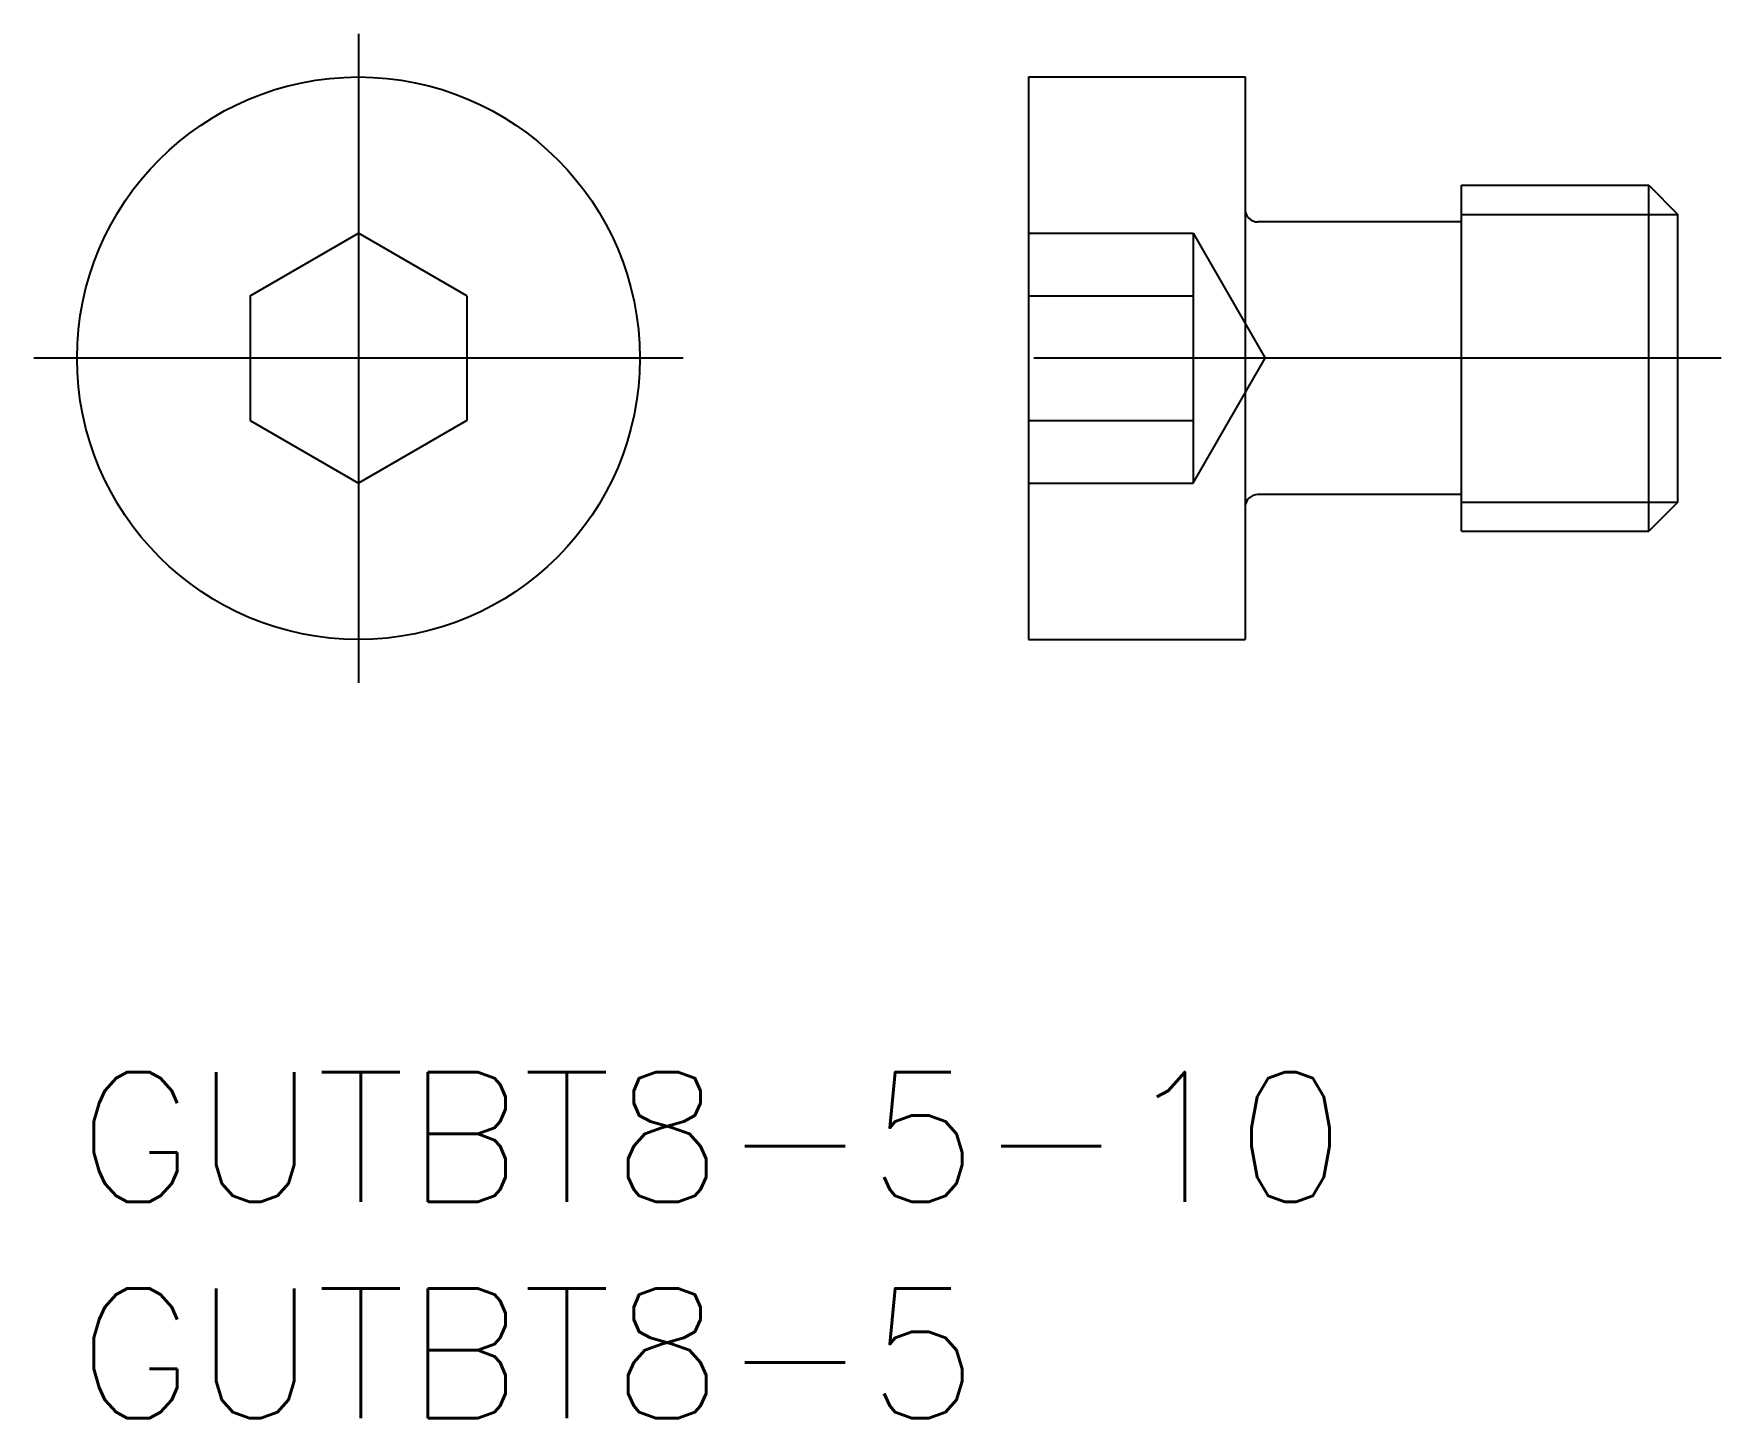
# Model space of a CAD drawing. Extents: x -1 to 38, y -8 to 24.
import ezdxf

# ---------------------------------------------------------------- set-up
doc = ezdxf.new("R2010")
doc.units = 0
doc.header["$LTSCALE"] = 0.5
doc.linetypes.add('CENTER', pattern=[50.8, 31.75, -6.35, 6.35, -6.35])
doc.linetypes.add('DASHED', pattern=[19.05, 12.7, -6.35])
for name, color, linetype in [('MSM_CENTER', 1, 'CENTER'), ('MSM_CONTINUOUS', 7, 'CONTINUOUS'), ('MSM_DASHED', 4, 'DASHED'), ('MSM_NARROW', 5, 'CONTINUOUS'), ('MSM_PART_NUMBER', 7, 'CONTINUOUS')]:
    doc.layers.add(name, color=color, linetype=linetype)
doc.styles.get("Standard").update_dxf_attribs({"font": 'txt.shx', "height": 3, "bigfont": 'bigfont.shx'})

# ---------------------------------------------------------------- blocks, each defined once
blk = doc.blocks.new('*U2')
at = {"layer": 'MSM_PART_NUMBER'}
blk.add_text('GUTBT8-5-10', height=3, dxfattribs=at).set_placement((0, -3))
blk = doc.blocks.new('*U3')
at = {"layer": 'MSM_PART_NUMBER'}
blk.add_text('GUTBT8-5', height=3, dxfattribs=at).set_placement((0, -8))

msp = doc.modelspace()

# ---------------------------------------------------------------- linework, layer by layer
at = {"layer": 'MSM_CENTER'}
for p, q in [((6.5, 24), (6.5, 9)), ((14, 16.5), (-1, 16.5)), ((37.978, 16.5), (20.978, 16.5))]:
    msp.add_line(p, q, dxfattribs=at)
at = {"layer": 'MSM_CONTINUOUS'}
for p, q in [((21.978, 23), (26.978, 23)), ((21.978, 23), (21.978, 10)), ((26.978, 23), (26.978, 10)), ((31.978, 12.5), (31.978, 20.5)), ((31.978, 20.5), (36.302, 20.5)), ((36.302, 12.5), (36.302, 20.5)), ((36.302, 20.5), (36.978, 19.823)), ((31.978, 19.65), (27.278, 19.65)), ((36.978, 13.177), (36.978, 19.823)), ((4, 17.943), (6.5, 19.387)), ((9, 17.943), (6.5, 19.387)), ((4, 17.943), (4, 15.057)), ((9, 17.943), (9, 15.057)), ((4, 15.057), (6.5, 13.613)), ((9, 15.057), (6.5, 13.613)), ((31.978, 13.35), (27.278, 13.35)), ((36.978, 13.177), (36.302, 12.5)), ((31.978, 12.5), (36.302, 12.5)), ((21.978, 10), (26.978, 10))]:
    msp.add_line(p, q, dxfattribs=at)
msp.add_circle((6.5, 16.5), 6.5, dxfattribs=at)
for centre, start, end in [((27.278, 19.95), 180, 270), ((27.278, 13.05), 90, 180)]:
    msp.add_arc(centre, 0.3, start, end, dxfattribs=at)
at = {"layer": 'MSM_DASHED'}
for p, q in [((21.978, 19.387), (25.778, 19.387)), ((25.778, 19.387), (25.778, 13.613)), ((25.778, 19.387), (27.445, 16.5)), ((21.978, 17.943), (25.778, 17.943)), ((25.778, 13.613), (27.445, 16.5)), ((21.978, 15.057), (25.778, 15.057)), ((21.978, 13.613), (25.778, 13.613))]:
    msp.add_line(p, q, dxfattribs=at)
at = {"layer": 'MSM_NARROW'}
for p, q in [((31.978, 19.823), (36.978, 19.823)), ((31.978, 13.177), (36.978, 13.177))]:
    msp.add_line(p, q, dxfattribs=at)

# ---------------------------------------------------------------- block references
at = {"layer": 'MSM_CONTINUOUS'}
for name in ['*U2', '*U3']:
    msp.add_blockref(name, (0, 0), dxfattribs=at)

doc.saveas('drawing.dxf')
